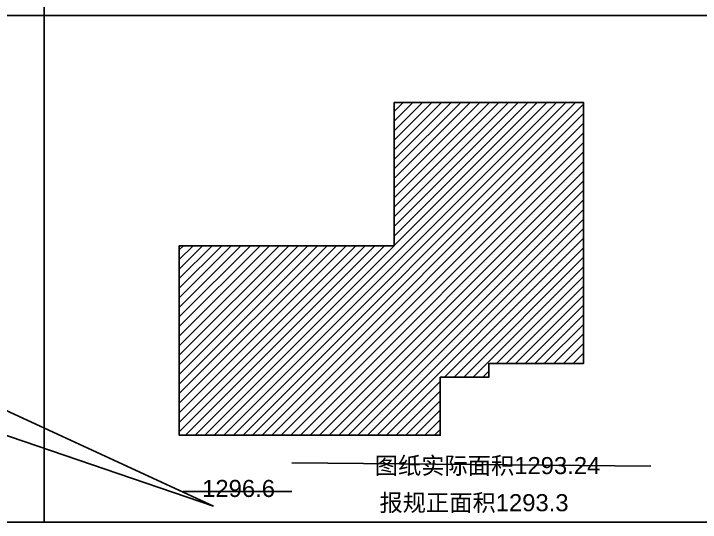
# Model space of a CAD drawing. Extents: x -186750 to 855523, y -12902 to 560425.
# Drawn here: x 487893 to 568420, y -12900 to 46692 of the extents above; entities that cross this region are included whole.
import ezdxf

# ---------------------------------------------------------------- set-up
doc = ezdxf.new("R2010")
doc.units = 0
doc.header["$LTSCALE"] = 1000
doc.header["$MEASUREMENT"] = 0
doc.linetypes.add('109-34 轴网$0$L1$0$$AUDIT_BAD_LTYPE1', pattern=[0])
doc.linetypes.add('DASH', pattern=[0.35, 0.25, -0.1])
doc.layers.add('s-beam', color=4, linetype='DASH')
doc.layers.add('X-104 8#10#平面$0$04-不打印_辅助线', color=165, linetype='Continuous', plot=False)
doc.styles.add('X-104 8#10#平面$0$Arial', font='arial.ttf', dxfattribs={"width": 0.75, "height": 2.5})

# ---------------------------------------------------------------- blocks, each defined once
blk = doc.blocks.new('X-104 8#10#平面')
at = {"layer": 'X-104 8#10#平面$0$04-不打印_辅助线'}
h = blk.add_hatch(dxfattribs=at)
h.set_pattern_fill('ANSI31', color=256, scale=500)
h.set_pattern_definition([(45.00000000000006, (0, -2.91038304567337e-11), (-561.2660075668225, 561.2660075668215), [])])
h.paths.add_polyline_path([(-61599.99999999994, 19499.99972848015), (-61600.00000000324, 36300), (-39399.9999999939, 36300), (-39399.99999999715, 5699.999999993423), (-50499.99999997552, 5699.999999992753), (-50499.99999997552, 4099.999999999942), (-56199.99999999994, 4099.999999999971), (-56199.99999999994, -2700.000000044762), (-86799.99999999994, -2700.000000044762), (-86800.00000000007, 19500)])
at = {"layer": 'X-104 8#10#平面$0$04-不打印_辅助线', "color": 4}
blk.add_line((-73586.4854983506, -5931.553116499883), (-31502.19767897204, -6331.311865300086), dxfattribs=at)
at = {"layer": 'X-104 8#10#平面$0$04-不打印_辅助线', "color": 2}
blk.add_line((-86350.97821274491, -9277.323075154534), (-73590.79370209434, -9277.323075154534), dxfattribs=at)
at = {"layer": 'X-104 8#10#平面$0$04-不打印_辅助线'}
for points in [[(-186749.9999999999, 46499.99999999997), (-102649.9999999999, 46499.99999999997), (-102649.9999999999, 105900), (-186749.9999999999, 105900)], [(-102649.9999999999, 46500.00000000003), (-18549.99999999996, 46500.00000000003), (-18549.99999999996, 105900), (-102649.9999999999, 105900)], [(-186749.9999999999, -12900.00000000003), (-102649.9999999999, -12900.00000000003), (-102649.9999999999, 46499.99999999997), (-186749.9999999999, 46499.99999999997)], [(-102649.9999999999, -12899.99999999997), (-18549.99999999996, -12899.99999999997), (-18549.99999999996, 46500.00000000003), (-102649.9999999999, 46500.00000000003)]]:
    blk.add_lwpolyline(points, close=True, dxfattribs=at)
at = {"layer": 'X-104 8#10#平面$0$04-不打印_辅助线', "color": 1}
blk.add_lwpolyline([(-61599.99999999994, 19499.99972848015), (-61599.99999999994, 19499.99972848015), (-61600.00000000324, 36300), (-39399.9999999939, 36300), (-39399.99999999715, 5699.999999993423), (-50499.99999997552, 5699.999999992753), (-50499.99999997552, 4099.999999999942), (-56199.99999999994, 4099.999999999971), (-56199.99999999994, -2700.000000044762), (-86799.99999999994, -2700.000000044762), (-86800.00000000007, 19500), (-61599.99999999994, 19499.99972848015)], close=True, dxfattribs=at)
at = {"layer": 'X-104 8#10#平面$0$04-不打印_辅助线', "color": 4, "style": 'X-104 8#10#平面$0$Arial'}
blk.add_text('图纸实际面积1293.24', height=2000, rotation=1.601520389492782e-07, dxfattribs=at).set_placement((-63887.59749003344, -7259.154683690576))
at = {"layer": 'X-104 8#10#平面$0$04-不打印_辅助线', "color": 2, "style": 'X-104 8#10#平面$0$Arial'}
blk.add_text('1296.6', height=2000, rotation=1.601520389492782e-07, dxfattribs=at).set_placement((-84123.5856191822, -9937.938326851872))
at = {"layer": 'X-104 8#10#平面$0$04-不打印_辅助线', "color": 1, "style": 'X-104 8#10#平面$0$Arial'}
blk.add_text('报规正面积1293.3', height=2000, rotation=1.601520389492782e-07, dxfattribs=at).set_placement((-63328.10882507458, -11607.71804788563))
blk = doc.blocks.new('A$C36D1285A')
at = {"layer": 's-beam', "linetype": '109-34 轴网$0$L1$0$$AUDIT_BAD_LTYPE1'}
for p, q in [((85397.44801640813, -11001.94443367533), (26108.31784467376, 16278.03320821792)), ((26139.29168762662, 9224.357447713131), (85397.44801640813, -11001.94443367533))]:
    blk.add_line(p, q, dxfattribs=at)

msp = doc.modelspace()

# ---------------------------------------------------------------- block references
for name, p in [('X-104 8#10#平面', (594116.4135819954, 2.701728651945793e-09)), ('A$C36D1285A', (425916.4135819954, 2.548309297957179e-09))]:
    msp.add_blockref(name, p)

doc.saveas('drawing.dxf')
